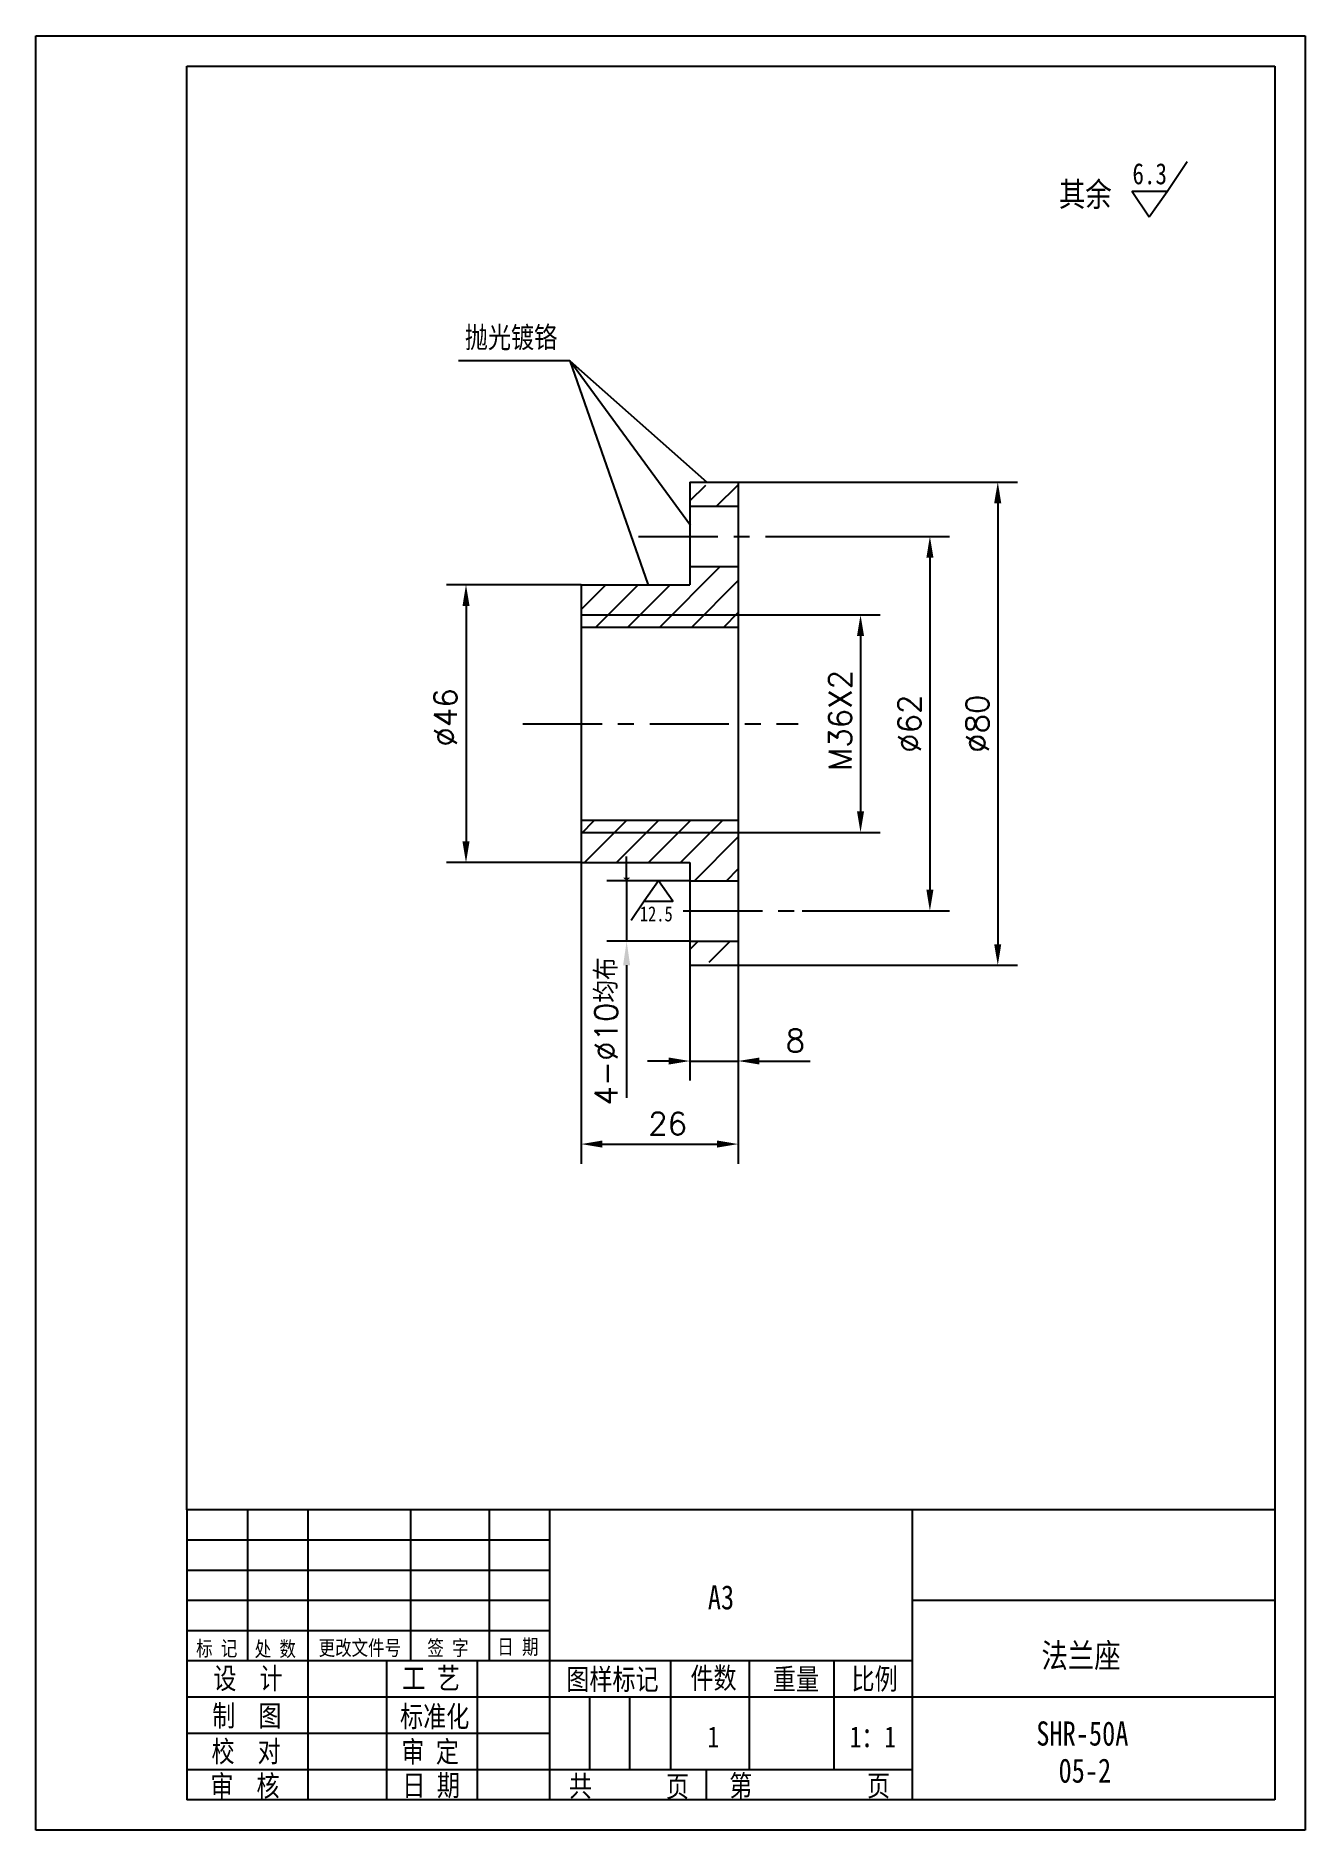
# Model space of a CAD drawing. Extents: x 346 to 556, y 136 to 433.
import ezdxf

# ---------------------------------------------------------------- set-up
doc = ezdxf.new("R2010")
doc.units = 0
doc.header["$LTSCALE"] = 10.5
doc.header["$MEASUREMENT"] = 0
doc.linetypes.add('CENTER', pattern=[2, 1.25, -0.25, 0.25, -0.25])
doc.layers.get('0').update_dxf_attribs({"color": 2, "linetype": 'CONTINUOUS'})
doc.layers.get('DEFPOINTS').update_dxf_attribs({"linetype": 'CONTINUOUS'})
doc.layers.add('PART', color=3, linetype='CONTINUOUS')
doc.layers.add('SMPEN_THICK', color=7, linetype='CONTINUOUS')
doc.styles.add('HZDX', font='', dxfattribs={"width": 0.8, "height": 7.5})
doc.styles.get("Standard").update_dxf_attribs({"font": 'txt', "height": 3.75, "bigfont": 'hzfs'})
doc.styles.get('HZDX').set_extended_font_data('SimSun')
doc.dimstyles.get("Standard").update_dxf_attribs({"dimtxt": 0.18, "dimasz": 0.18, "dimexe": 0.18, "dimexo": 0.0625, "dimgap": 0.09, "dimtad": 0, "dimtih": 1, "dimtoh": 1, "dimdec": 4, "dimzin": 0, "dimdsep": 46, "dimtxsty": 'Standard', "dimcen": 0.09, "dimadec": 0, "dimazin": 0, "dimtfac": 1, "dimtdec": 4, "dimtofl": 0, "dimtmove": 0, "dimatfit": 3, "dimfxl": 1, "dimtolj": 1, "dimtzin": 0, "dimarcsym": 0})

# ---------------------------------------------------------------- blocks, each defined once
blk = doc.blocks.new('*D4')
at = {"color": 2, "linetype": 'ByBlock', "transparency": 16777216}
for p, q in [((469.78, 350), (493.26, 350)), ((490.01, 346.5), (490.01, 317.5)), ((469.78, 314), (493.26, 314))]:
    blk.add_line(p, q, dxfattribs=at)
for points in [[(489.42, 346.5), (490.59, 346.5), (490.01, 350)], [(489.42, 317.5), (490.59, 317.5), (490.01, 314)]]:
    blk.add_solid(points, dxfattribs=at)
at = {"layer": 'DEFPOINTS', "color": 0, "linetype": 'ByBlock', "transparency": 16777216}
for p in [(469.78, 350), (469.78, 314), (490.01, 314)]:
    blk.add_point(p, dxfattribs=at)
at = {"color": 2, "linetype": 'ByBlock', "transparency": 16777216, "insert": (486.63, 332.53), "char_height": 3.75, "attachment_point": 5, "rotation": 90}
blk.add_mtext('\\A1;M36X2', dxfattribs=at)
blk = doc.blocks.new('*D5')
at = {"color": 2, "linetype": 'ByBlock', "transparency": 16777216}
for p, q in [((472.42, 349.8), (497.47, 349.8)), ((494.22, 346.3), (494.22, 291.3)), ((473.09, 287.8), (497.47, 287.8))]:
    blk.add_line(p, q, dxfattribs=at)
for points in [[(493.64, 346.3), (494.8, 346.3), (494.22, 349.8)], [(493.64, 291.3), (494.8, 291.3), (494.22, 287.8)]]:
    blk.add_solid(points, dxfattribs=at)
at = {"layer": 'DEFPOINTS', "color": 0, "linetype": 'ByBlock', "transparency": 16777216}
for p in [(472.42, 349.8), (473.09, 287.8), (494.22, 287.8)]:
    blk.add_point(p, dxfattribs=at)
at = {"color": 2, "linetype": 'ByBlock', "transparency": 16777216, "insert": (490.84, 318.79), "char_height": 3.75, "attachment_point": 5, "rotation": 90}
blk.add_mtext('\\A1;∅62', dxfattribs=at)
blk = doc.blocks.new('*D6')
at = {"color": 2, "linetype": 'ByBlock', "transparency": 16777216}
for p, q in [((462.52, 358.8), (508.7, 358.8)), ((505.45, 355.3), (505.45, 282.3)), ((462.52, 278.8), (508.7, 278.8))]:
    blk.add_line(p, q, dxfattribs=at)
for points in [[(504.86, 355.3), (506.03, 355.3), (505.45, 358.8)], [(504.86, 282.3), (506.03, 282.3), (505.45, 278.8)]]:
    blk.add_solid(points, dxfattribs=at)
at = {"layer": 'DEFPOINTS', "color": 0, "linetype": 'ByBlock', "transparency": 16777216}
for p in [(462.52, 358.8), (462.52, 278.8), (505.45, 278.8)]:
    blk.add_point(p, dxfattribs=at)
at = {"color": 2, "linetype": 'ByBlock', "transparency": 16777216, "insert": (502.07, 318.79), "char_height": 3.75, "attachment_point": 5, "rotation": 90}
blk.add_mtext('\\A1;∅80', dxfattribs=at)
blk = doc.blocks.new('*D7')
at = {"color": 2, "linetype": 'ByBlock', "transparency": 16777216}
for p, q in [((443.78, 355), (421.48, 355)), ((424.73, 351.5), (424.73, 312.5)), ((443.78, 309), (421.48, 309))]:
    blk.add_line(p, q, dxfattribs=at)
for points in [[(424.15, 351.5), (425.31, 351.5), (424.73, 355)], [(424.15, 312.5), (425.31, 312.5), (424.73, 309)]]:
    blk.add_solid(points, dxfattribs=at)
at = {"layer": 'DEFPOINTS', "color": 0, "linetype": 'ByBlock', "transparency": 16777216}
for p in [(443.78, 355), (424.73, 309), (443.78, 309)]:
    blk.add_point(p, dxfattribs=at)
at = {"color": 2, "linetype": 'ByBlock', "transparency": 16777216, "insert": (421.35, 333.02), "char_height": 3.75, "attachment_point": 5, "rotation": 90}
blk.add_mtext('\\A1;∅46', dxfattribs=at)
blk = doc.blocks.new('*D8')
at = {"color": 2, "linetype": 'ByBlock', "transparency": 16777216}
for p, q in [((461.78, 271.02), (461.78, 251.93)), ((469.78, 271.02), (469.78, 251.93)), ((458.28, 255.18), (454.78, 255.18)), ((461.78, 255.18), (469.78, 255.18)), ((473.28, 255.18), (481.66, 255.18))]:
    blk.add_line(p, q, dxfattribs=at)
for points in [[(458.28, 255.76), (458.28, 254.6), (461.78, 255.18)], [(473.28, 255.76), (473.28, 254.6), (469.78, 255.18)]]:
    blk.add_solid(points, dxfattribs=at)
at = {"layer": 'DEFPOINTS', "color": 0, "linetype": 'ByBlock', "transparency": 16777216}
for p in [(461.78, 271.02), (469.78, 271.02), (469.78, 255.18)]:
    blk.add_point(p, dxfattribs=at)
at = {"color": 2, "linetype": 'ByBlock', "transparency": 16777216, "insert": (479.22, 258.56), "char_height": 3.75, "attachment_point": 5}
blk.add_mtext('\\A1;8', dxfattribs=at)
blk = doc.blocks.new('*D9')
at = {"color": 2, "linetype": 'ByBlock', "transparency": 16777216}
for p, q in [((436.52, 295.8), (436.52, 245.96)), ((462.52, 278.8), (462.52, 245.96)), ((440.02, 249.21), (459.02, 249.21))]:
    blk.add_line(p, q, dxfattribs=at)
for points in [[(440.02, 249.8), (440.02, 248.63), (436.52, 249.21)], [(459.02, 249.8), (459.02, 248.63), (462.52, 249.21)]]:
    blk.add_solid(points, dxfattribs=at)
at = {"layer": 'DEFPOINTS', "color": 0, "linetype": 'ByBlock', "transparency": 16777216}
for p in [(436.52, 295.8), (462.52, 278.8), (462.52, 249.21)]:
    blk.add_point(p, dxfattribs=at)
at = {"color": 2, "linetype": 'ByBlock', "transparency": 16777216, "insert": (450.82, 252.59), "char_height": 3.75, "attachment_point": 5}
blk.add_mtext('\\A1;26', dxfattribs=at)

msp = doc.modelspace()

# ---------------------------------------------------------------- hatches: boundary and pattern name
at = {"layer": 'SMPEN_THICK'}
h = msp.add_hatch(dxfattribs=at)
h.set_pattern_fill('ANSI31', color=256, scale=30, style=0)
h.set_pattern_definition([(45, (-7.265, 5.28), (-2.65165, 2.65165), [])])
h.paths.add_polyline_path([(462.51818, 358.30203), (454.51818, 358.30203), (454.51818, 354.80203), (462.51818, 354.80203)])
h.paths.add_polyline_path([(454.51818, 344.80203), (454.51818, 341.80203), (436.51818, 341.80203), (436.51818, 336.80203), (462.51818, 336.80203), (462.51818, 344.80203)])
h.paths.add_polyline_path([(462.51818, 334.80203), (462.51818, 336.80203), (436.51818, 336.80203), (436.51818, 334.80203)])
h.paths.add_polyline_path([(436.51818, 302.80203), (436.51818, 300.80203), (462.51818, 300.80203), (462.51818, 302.80203)])
h.paths.add_polyline_path([(462.51818, 292.80203), (462.51818, 300.80203), (436.51818, 300.80203), (436.51818, 295.80203), (454.51818, 295.80203), (454.51818, 292.80203)])
h.paths.add_polyline_path([(454.51818, 279.30203), (462.51818, 279.30203), (462.51818, 282.80203), (454.51818, 282.80203)])

# ---------------------------------------------------------------- linework, layer by layer
at = {"color": 2, "linetype": 'ByBlock'}
for p, q in [((444.04206, 293.30203), (444.04206, 296.80203)), ((454.51818, 292.80203), (440.79206, 292.80203)), ((444.04206, 292.80203), (444.04206, 282.80203)), ((454.51818, 282.80203), (440.79206, 282.80203)), ((444.04206, 278.80203), (444.04206, 256.85442))]:
    msp.add_line(p, q, dxfattribs=at)
for points in [[(443.45873, 293.30203), (444.62539, 293.30203), (444.04206, 292.80203)], [(443.45873, 278.80203), (444.62539, 278.80203), (444.04206, 282.80203)]]:
    msp.add_solid(points, dxfattribs=at)
at = {"layer": 'DEFPOINTS', "color": 0, "linetype": 'ByBlock'}
for p in [(454.51818, 292.80203), (444.04206, 282.80203), (454.51818, 282.80203)]:
    msp.add_point(p, dxfattribs=at)
at = {"layer": 'PART', "linetype": 'Continuous'}
for p, q in [((346.30103, 432.65178), (556.30103, 432.65178)), ((556.30103, 432.65178), (556.30103, 135.65178)), ((551.30103, 188.65178), (371.30103, 188.65178)), ((381.30103, 188.65178), (381.30103, 163.65178)), ((391.30103, 188.65178), (391.30103, 140.65178)), ((408.30103, 188.65178), (408.30103, 163.65178)), ((421.30103, 188.65178), (421.30103, 163.65178)), ((431.30103, 188.65178), (431.30103, 140.65178)), ((491.30103, 188.65178), (491.30103, 140.65178)), ((551.30103, 173.65178), (491.30103, 173.65178)), ((404.30103, 163.65178), (404.30103, 140.65178)), ((419.30103, 163.65178), (419.30103, 140.65178)), ((451.30103, 163.65178), (451.30103, 145.65178)), ((464.30103, 163.65178), (464.30103, 145.65178)), ((478.30103, 163.65178), (478.30103, 145.65178)), ((437.90103, 157.65178), (437.90103, 145.65178)), ((444.50103, 157.65178), (444.50103, 145.65178)), ((551.30103, 157.65178), (491.30103, 157.65178)), ((457.20148, 145.65178), (457.20148, 140.65178)), ((556.30103, 135.65178), (346.30103, 135.65178))]:
    msp.add_line(p, q, dxfattribs=at)
at = {"layer": 'PART', "color": 5, "linetype": 'Continuous'}
for p, q in [((371.30103, 427.65178), (551.30103, 427.65178)), ((551.30103, 427.65178), (551.30103, 140.65178)), ((454.51818, 358.80203), (462.51818, 358.80203)), ((454.51818, 358.80203), (454.51818, 341.80203)), ((462.51818, 358.80203), (462.51818, 278.80203)), ((454.51818, 354.80203), (462.51818, 354.80203)), ((454.51818, 344.80203), (462.51818, 344.80203)), ((436.51818, 341.80203), (436.51818, 295.80203)), ((436.51818, 341.80203), (454.51818, 341.80203)), ((436.51818, 334.80203), (462.51818, 334.80203)), ((436.51818, 302.80203), (462.51818, 302.80203)), ((436.51818, 295.80203), (454.51818, 295.80203)), ((454.51818, 295.80203), (454.51818, 278.80203)), ((454.51818, 292.80203), (462.51818, 292.80203)), ((454.51818, 282.80203), (462.51818, 282.80203)), ((454.51818, 278.80203), (462.51818, 278.80203)), ((371.30103, 188.65178), (371.30103, 140.65178)), ((551.30103, 140.65178), (371.30103, 140.65178))]:
    msp.add_line(p, q, dxfattribs=at)
at = {"layer": 'SMPEN_THICK', "color": 3}
msp.add_line((346.30103, 135.65178), (346.30103, 432.65178), dxfattribs=at)
at = {"layer": 'SMPEN_THICK', "color": 5}
msp.add_line((371.30103, 188.65178), (371.30103, 427.65178), dxfattribs=at)
at = {"layer": 'SMPEN_THICK'}
for p, q in [((533.49707, 406.90249), (536.77341, 411.83225)), ((434.61758, 378.87846), (416.23223, 378.87846)), ((454.59258, 351.61167), (434.61758, 378.87846)), ((434.61758, 378.87846), (457.33425, 358.76547)), ((434.61758, 378.87846), (447.54258, 341.89117)), ((436.51818, 336.80203), (462.51818, 336.80203)), ((436.51818, 300.80203), (462.51818, 300.80203)), ((446.96264, 289.4344), (444.77827, 286.19904)), ((431.30103, 183.65178), (371.30103, 183.65178)), ((431.30103, 178.65178), (371.30103, 178.65178)), ((431.30103, 173.65178), (371.30103, 173.65178)), ((431.30103, 168.65178), (371.30103, 168.65178)), ((491.30103, 163.65178), (371.30103, 163.65178)), ((491.30103, 157.65178), (371.30103, 157.65178)), ((431.30103, 151.65178), (371.30103, 151.65178)), ((491.30103, 145.65178), (371.30103, 145.65178))]:
    msp.add_line(p, q, dxfattribs=at)
at = {"layer": 'SMPEN_THICK', "linetype": 'CENTER'}
for p, q in [((446.00693, 349.80203), (472.42493, 349.80203)), ((426.85419, 318.80203), (472.42441, 318.80203)), ((453.37687, 287.80203), (473.08538, 287.80203))]:
    msp.add_line(p, q, dxfattribs=at)
at = {"layer": 'SMPEN_THICK'}
for points in [[(530.51847, 402.70408), (533.49707, 406.90249), (527.66064, 406.90249)], [(449.33531, 292.78686), (446.96264, 289.4344), (451.67336, 289.4344)]]:
    msp.add_lwpolyline(points, close=True, dxfattribs=at)

# ---------------------------------------------------------------- texts
at = {"color": 2, "linetype": 'ByBlock', "insert": (440.66706, 267.86135), "char_height": 3.75, "attachment_point": 5, "rotation": 90}
msp.add_mtext('\\A1;4-∅10均布', dxfattribs=at)
at = {"layer": 'SMPEN_THICK', "style": 'HZDX', "width": 0.8}
for s, height, p in [('6.3', 3.5, (527.73353, 408.08661)), ('其余', 4, (515.57066, 404.42859)), ('抛光镀铬', 3.5, (417.27788, 380.99674)), ('12.5', 2.5, (446.22786, 286.07486)), ('A3', 4, (457.47855, 172.18957)), ('标 记', 2.5, (372.80758, 164.47542)), ('处 数', 2.5, (382.50594, 164.39536)), ('更改文件号', 2.5, (393.08169, 164.57485)), ('签 字', 2.5, (411.07198, 164.55579)), ('日 期', 2.5, (422.64204, 164.74967)), ('法兰座', 4, (512.67972, 162.5373)), ('设  计', 3.5, (375.66172, 159.03368)), ('工 艺', 3.5, (406.91796, 159.04492)), ('图样标记', 3.5, (434.0591, 158.8725)), ('件数', 3.5, (454.60179, 159.07828)), ('重量', 3.5, (468.24714, 158.89533)), ('比例', 3.5, (481.25205, 158.91815)), ('制  图', 3.5, (375.47868, 152.84857)), ('标准化', 3.5, (406.55189, 152.71127)), ('1', 3.5, (457.43969, 149.34093)), ('1：1', 3.5, (480.96196, 149.34093)), ('SHR-50A', 4, (511.82769, 149.64313)), ('校  对', 3.5, (375.35291, 146.92646)), ('审 定', 3.5, (406.75776, 146.8838)), ('05-2', 4, (515.50797, 143.50706)), ('审  核', 3.5, (375.16988, 141.23295)), ('日 期', 3.5, (406.92568, 141.31124)), ('共', 3.5, (434.49367, 141.2203)), ('页', 3.5, (450.5529, 141.14024)), ('第', 3.5, (461.02976, 141.26595)), ('页', 3.5, (483.82648, 141.26595))]:
    msp.add_text(s, height=height, dxfattribs=at).set_placement(p)

# ---------------------------------------------------------------- dimensions: what is measured, and where the dimension line sits
at = {"layer": 'SMPEN_THICK'}
for base, p1, p2, picture, middle in [((505.4463, 278.80203), (462.51818, 358.80203), (462.51818, 278.80203), '*D6', (505.4463, 318.79409)), ((494.21886, 287.80203), (472.42493, 349.80203), (473.08538, 287.80203), '*D5', (494.21886, 318.79409))]:
    dim = msp.add_linear_dim(base=base, p1=p1, p2=p2, angle=90, text='%%c<>', dimstyle='Standard', override={"dimtxt": 5, "dimasz": 3.5, "dimexe": 3.25, "dimexo": 0, "dimgap": 1.5, "dimtad": 1, "dimtih": 0, "dimtoh": 0, "dimzin": 8, "dimclrd": 2, "dimclre": 2, "dimclrt": 2, "dimtm": 0.115, "dimtfac": 0.66667, "dimtofl": 1, "dimatfit": 1, "dimtvp": 5, "dimtzin": 8}, dxfattribs=at)
    dim.commit()
    dim.dimension.update_dxf_attribs({"geometry": picture, "text_midpoint": middle, "dimtype": 160})
for base, p1, p2, text, picture, middle in [((417.46467, 295.80203), (436.51818, 341.80203), (436.51818, 295.80203), '%%c<>', '*D7', (417.46467, 319.81808)), ((482.74157, 300.80203), (462.51818, 336.80203), (462.51818, 300.80203), 'M<>X2', '*D4', (482.74157, 319.3267))]:
    dim = msp.add_linear_dim(base=base, p1=p1, p2=p2, angle=90, text=text, dimstyle='Standard', override={"dimtxt": 5, "dimasz": 3.5, "dimexe": 3.25, "dimexo": 0, "dimgap": 1.5, "dimtad": 1, "dimtih": 0, "dimtoh": 0, "dimzin": 8, "dimclrd": 2, "dimclre": 2, "dimclrt": 2, "dimtm": 0.115, "dimtfac": 0.66667, "dimtofl": 1, "dimatfit": 1, "dimtvp": 5, "dimtzin": 8}, dxfattribs=at)
    dim.commit()
    dim.dimension.update_dxf_attribs({"geometry": picture, "text_midpoint": middle, "dimtype": 160, "insert": (-7.26482, -13.19976)})
dim = msp.add_linear_dim(base=(462.51818, 249.21261), p1=(436.51818, 295.80203), p2=(462.51818, 278.80203), dimstyle='Standard', override={"dimtxt": 5, "dimasz": 3.5, "dimexe": 3.25, "dimexo": 0, "dimgap": 1.5, "dimtad": 1, "dimtih": 0, "dimtoh": 0, "dimzin": 8, "dimclrd": 2, "dimclre": 2, "dimclrt": 2, "dimtm": 0.115, "dimtfac": 0.66667, "dimtofl": 1, "dimatfit": 1, "dimtvp": 5, "dimtzin": 8}, dxfattribs=at)
dim.commit()
dim.dimension.update_dxf_attribs({"geometry": '*D9', "text_midpoint": (450.8163, 249.21261), "dimtype": 160})
dim = msp.add_linear_dim(base=(462.51818, 262.96153), p1=(454.51818, 278.80203), p2=(462.51818, 278.80203), dimstyle='Standard', override={"dimtxt": 5, "dimasz": 3.5, "dimexe": 3.25, "dimexo": 0, "dimgap": 1.5, "dimtad": 1, "dimtih": 0, "dimtoh": 0, "dimzin": 8, "dimclrd": 2, "dimclre": 2, "dimclrt": 2, "dimtm": 0.115, "dimtfac": 0.66667, "dimtofl": 1, "dimatfit": 1, "dimtvp": 5, "dimtzin": 8}, dxfattribs=at)
dim.commit()
dim.dimension.update_dxf_attribs({"geometry": '*D8', "text_midpoint": (471.95568, 262.96153), "dimtype": 160, "insert": (-7.26482, 7.7799)})

doc.saveas('drawing.dxf')
